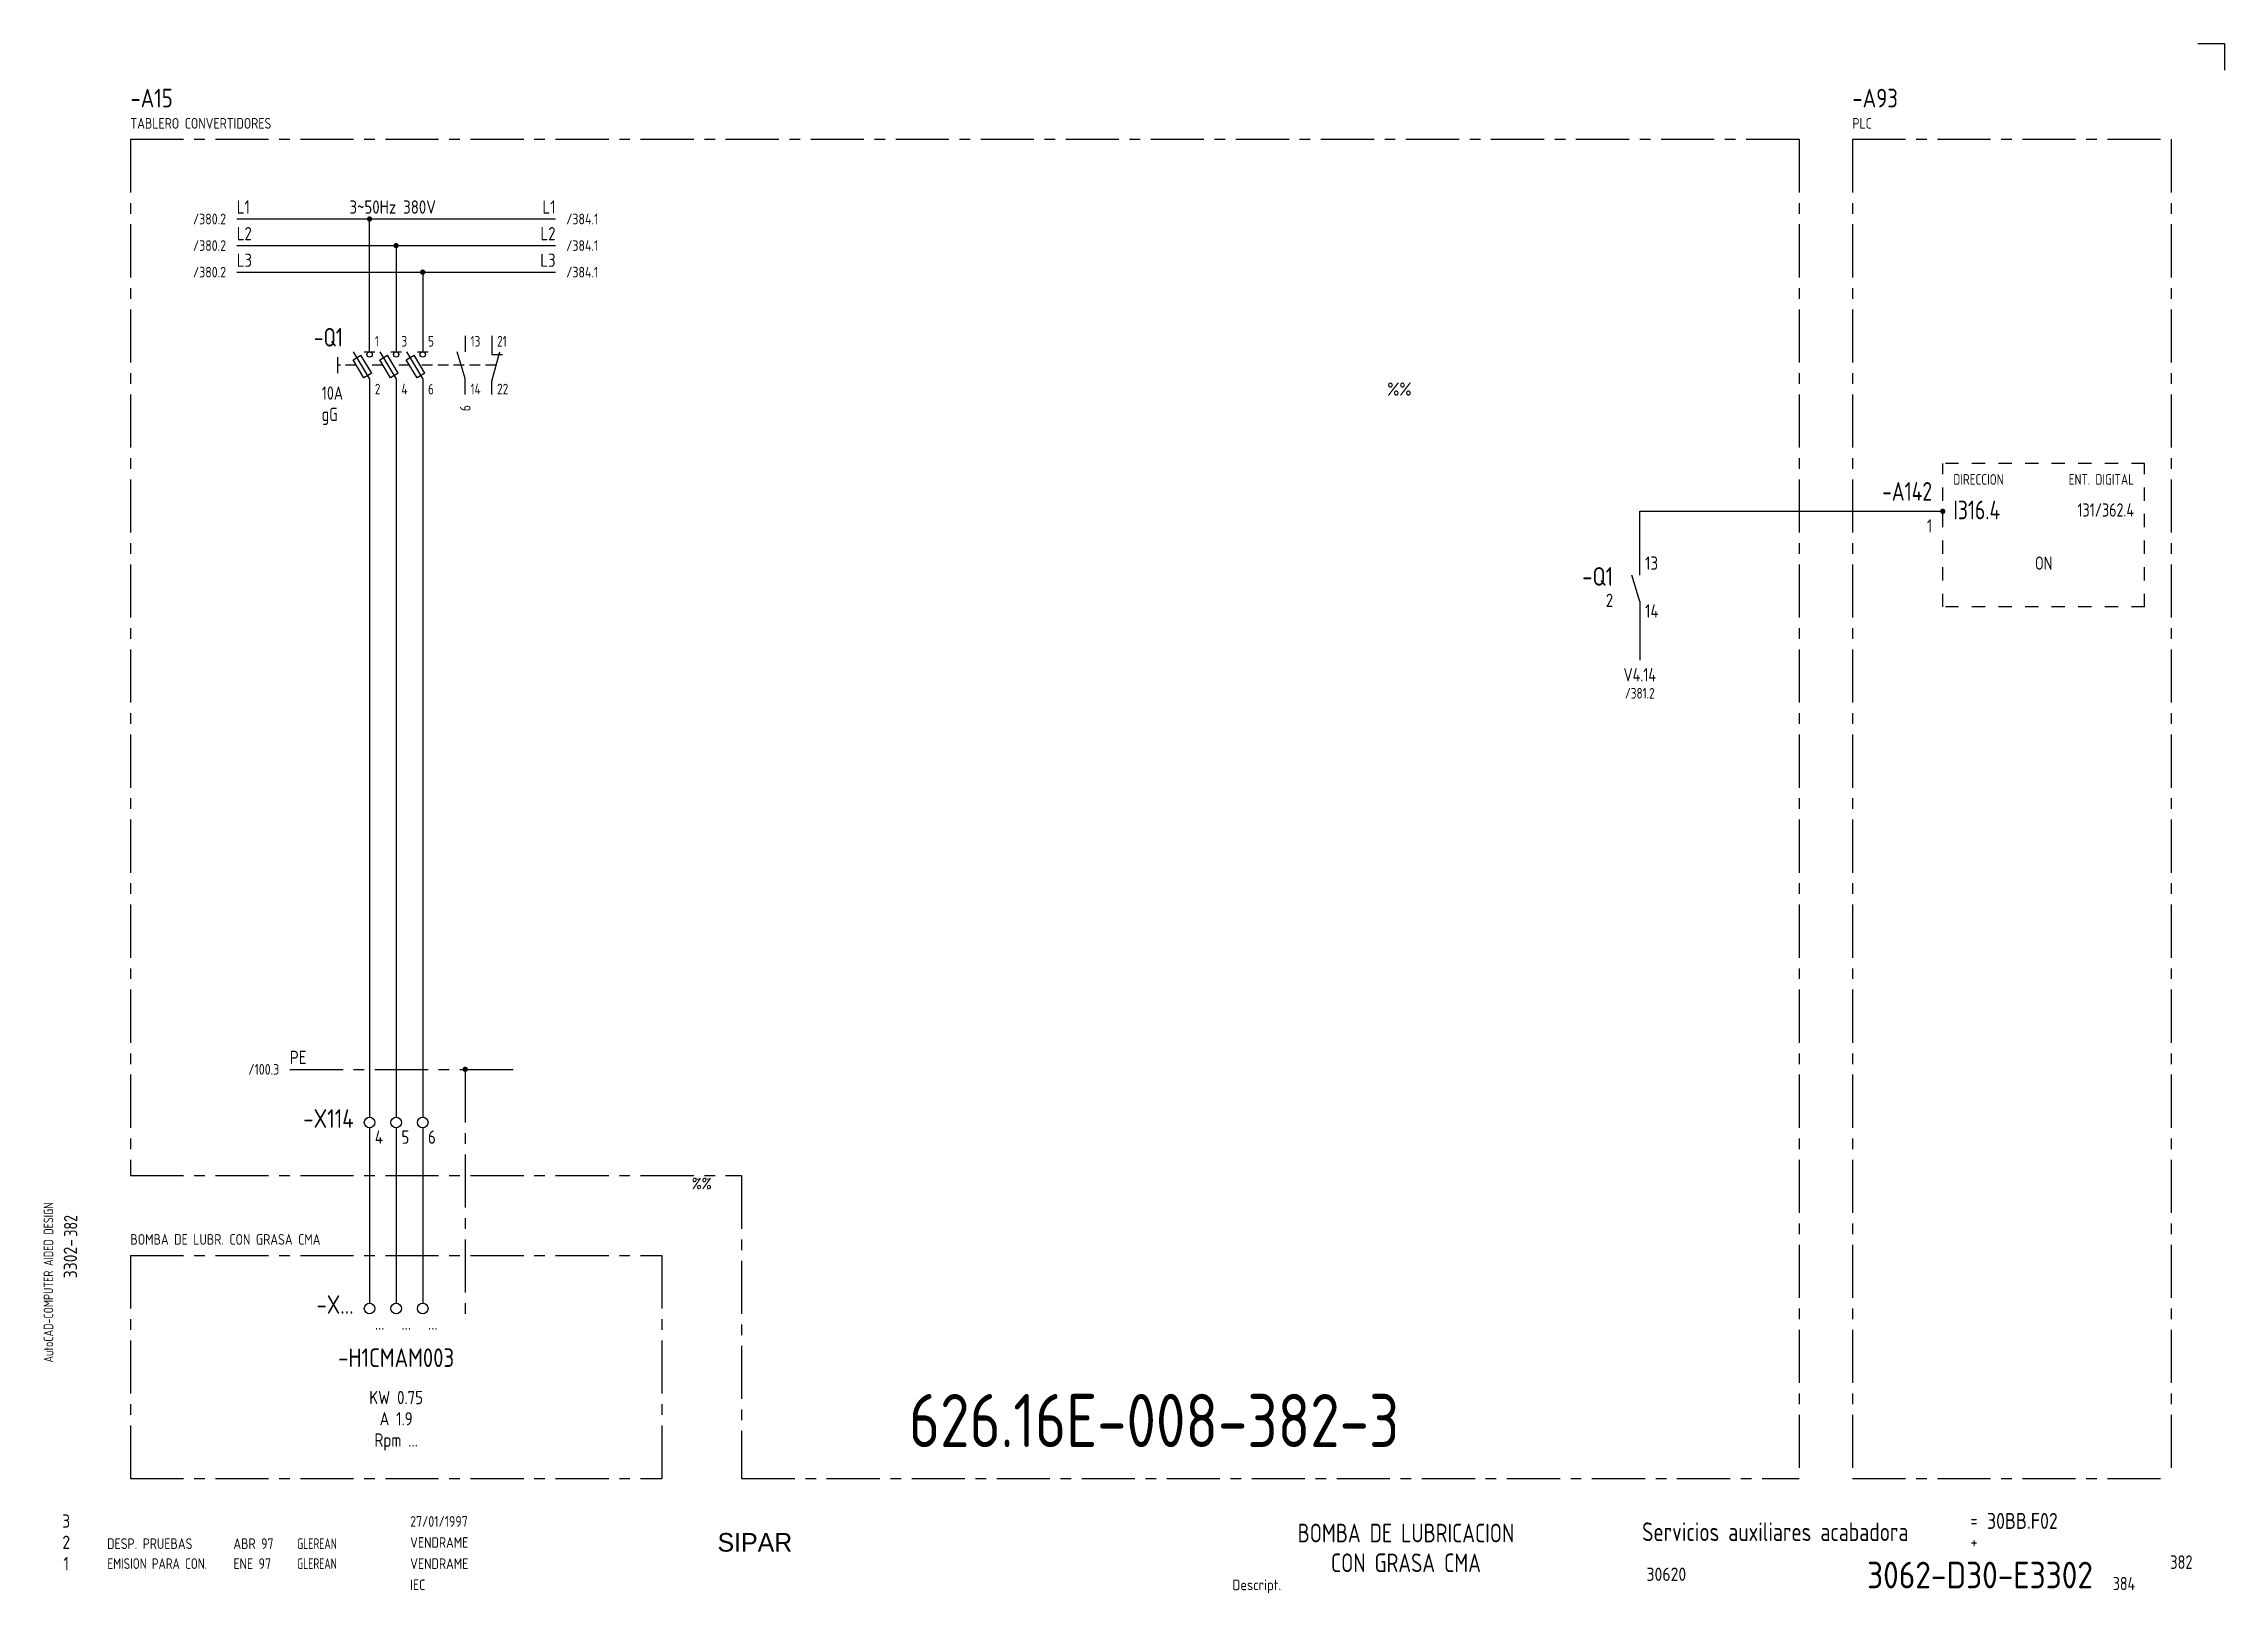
# Model space of a CAD drawing. Extents: x 10 to 420, y 5 to 297.
import ezdxf
from ezdxf.enums import TextEntityAlignment as Align

# ---------------------------------------------------------------- set-up
doc = ezdxf.new("R2010")
doc.units = 0
doc.header["$LTSCALE"] = 8
doc.header["$MEASUREMENT"] = 0
for name, pattern in [('CENTER', [2, 1.25, -0.25, 0.25, -0.25]), ('HIDDEN', [0.375, 0.25, -0.125]), ('HIDDEN1', [0.625, 0.3125, -0.3125])]:
    doc.linetypes.add(name, pattern=pattern)
doc.layers.get('0').update_dxf_attribs({"linetype": 'CONTINUOUS'})
doc.layers.add('CART', color=7, linetype='CONTINUOUS')
doc.styles.add('DIN', font='DIN', dxfattribs={"width": 0.85})
doc.styles.add('SIMPLEX', font='SIMPLEX', dxfattribs={"width": 0.9})
doc.styles.add('UNIV', font='UNIV')

# ---------------------------------------------------------------- blocks, each defined once
blk = doc.blocks.new('WB-FG100')
at = {"layer": 'CART', "color": 1}
for p, q in [((415, 297), (420, 297)), ((420, 297), (420, 292))]:
    blk.add_line(p, q, dxfattribs=at)
at = {"layer": 'CART', "color": 1, "style": 'DIN', "width": 0.8}
blk.add_text('AutoCAD-COMPUTER AIDED DESIGN', height=1.8, rotation=90, dxfattribs=at).set_placement((11.47, 48.84))
at = {"layer": 'CART', "color": 3, "style": 'DIN', "width": 0.8}
for s, p in [('=', (372.24, 17.91)), ('+', (372.24, 13.87))]:
    blk.add_text(s, height=2.5, dxfattribs=at).set_placement(p)
at = {"layer": 'CART', "color": 7, "style": 'DIN', "width": 0.9}
blk.add_attdef('FILE', text='', height=2.5, rotation=90, dxfattribs=at).set_placement((15.95, 68.38), align=Align.CENTER)
for tag, p in [('MOD-3', (13.92, 19)), ('MOD-2', (13.92, 15)), ('MOD-1', (13.92, 11)), ('NR.COMMESSA', (315, 9))]:
    blk.add_attdef(tag, text='', height=2.5, dxfattribs=at).set_placement(p, align=Align.MIDDLE)
at = {"layer": 'CART', "color": 7, "style": 'DIN'}
for tag, width, p in [('REV-3', 0.9, (21.66, 19)), ('DATA-3', 0.9, (45.37, 19)), ('NOME-3', 0.9, (57.37, 19)), ('REV-2', 0.9, (21.66, 15)), ('DATA-2', 0.9, (45.37, 15)), ('NOME-2', 0.9, (57.37, 15)), ('REV-1', 0.9, (21.66, 11)), ('DATA-1', 0.9, (45.37, 11)), ('NOME-1', 0.7, (57.37, 11))]:
    blk.add_attdef(tag, text='', height=2, dxfattribs=dict(at, width=width)).set_placement(p, align=Align.MIDDLE_LEFT)
at = {"layer": 'CART', "color": 7, "style": 'DIN', "width": 0.9}
for tag, p, height in [('DATA', (78.64, 17.94), 2), ('ESECUTORE', (78.64, 13.97), 2), ('CONTROLLORE', (78.64, 9.99), 2), ('SEGUE', (398.93, 5.65), 2.8), ('NORMA', (78.64, 6.01), 2)]:
    blk.add_attdef(tag, p, '', height=height, dxfattribs=at)
at = {"layer": 'CART', "color": 2, "style": 'DIN', "width": 0.9}
for tag, p in [('TITOLO-1/3', (266.5, 18.23)), ('TITOLO-1/2', (266.5, 15.73)), ('TITOLO-2/3', (266.5, 13.18)), ('TITOLO-2/2', (266.5, 10.68)), ('TITOLO-3/3', (266.5, 8.13))]:
    blk.add_attdef(tag, text='', height=3.5, dxfattribs=at).set_placement(p, align=Align.MIDDLE)
at = {"layer": 'CART', "color": 3, "style": 'DIN', "width": 0.9}
blk.add_attdef('ASSIEME', text='', height=3.5, dxfattribs=at).set_placement((334, 17), align=Align.MIDDLE)
at = {"layer": 'CART', "color": 3, "style": 'DIN', "width": 0.85}
for tag, p in [('=', (375.33, 16.63)), ('+', (375.33, 12.76))]:
    blk.add_attdef(tag, text='', height=3, dxfattribs=at).set_placement(p, align=Align.BOTTOM_LEFT)
at = {"layer": 'CART', "color": 3, "style": 'DIN', "width": 0.9}
blk.add_attdef('FOGLIO', text='', height=2.8, dxfattribs=at).set_placement((414.2, 9.56), align=Align.RIGHT)
at = {"layer": 'CART', "color": 2, "style": 'DIN', "width": 0.9}
blk.add_attdef('DISEGNO', text='', height=5, dxfattribs=at).set_placement((395.27, 6.35), align=Align.RIGHT)
at = {"layer": 'CART', "color": 1, "style": 'DIN', "width": 0.9}
blk.add_attdef('TIPOLOGIA', (233.37, 6), '', height=2, dxfattribs=at)
blk = doc.blocks.new('B5-3')
at = {"linetype": 'Continuous', "const_width": 0.5}
blk.add_lwpolyline([(-0.25, 0, 1), (0.25, 0, 1)], format="xyb", close=True, dxfattribs=at)

msp = doc.modelspace()

# ---------------------------------------------------------------- linework, layer by layer
at = {"color": 3, "linetype": 'CENTER'}
for p, q in [((26, 279), (340, 279)), ((26, 279), (26, 84)), ((340, 279), (340, 27)), ((350, 279), (350, 27)), ((350, 279), (410, 279)), ((410, 279), (410, 27)), ((26, 84), (141, 84)), ((141, 84), (141, 27)), ((26, 69), (126, 69)), ((26, 69), (26, 27)), ((126, 69), (126, 27)), ((26, 27), (126, 27)), ((141, 27), (340, 27)), ((350, 27), (410, 27))]:
    msp.add_line(p, q, dxfattribs=at)
for p, q in [((46, 264), (106, 264)), ((71, 239), (71, 264)), ((46, 259), (106, 259)), ((76, 259), (76, 239)), ((46, 254), (106, 254)), ((81, 254), (81, 239)), ((65, 235), (65, 238)), ((67.9, 237.5), (69.37, 238.38)), ((71, 234), (68, 239)), ((71.4, 235), (69.37, 238.38)), ((70, 239), (72, 239)), ((72.9, 237.5), (74.37, 238.38)), ((76, 234), (73, 239)), ((76.4, 235), (74.37, 238.38)), ((75, 239), (77, 239)), ((77.9, 237.5), (79.37, 238.38)), ((81, 234), (78, 239)), ((81.4, 235), (79.37, 238.38)), ((80, 239), (82, 239)), ((89, 234), (87.5, 239)), ((89, 242), (89, 239)), ((94, 242), (94, 238.5)), ((94, 233.5), (95.5, 239)), ((94, 238.5), (96, 238.5)), ((69.93, 234.12), (67.9, 237.5)), ((71.4, 235), (69.93, 234.12)), ((71, 234), (71, 95)), ((74.93, 234.12), (72.9, 237.5)), ((76.4, 235), (74.93, 234.12)), ((76, 234), (76, 95)), ((79.93, 234.12), (77.9, 237.5)), ((81.4, 235), (79.93, 234.12)), ((81, 234), (81, 95)), ((89, 231), (89, 234)), ((94, 231), (94, 233.5)), ((310, 192), (308.5, 197))]:
    msp.add_line(p, q)
at = {"linetype": 'HIDDEN'}
for p, q in [((68.5, 236.5), (65, 236.5)), ((73.5, 236.5), (70.5, 236.5)), ((78.5, 236.5), (75.5, 236.5)), ((94.82, 236.5), (80.5, 236.5))]:
    msp.add_line(p, q, dxfattribs=at)
at = {"linetype": 'HIDDEN1'}
for p, q in [((367, 191), (367, 218)), ((405, 218), (367, 218)), ((405, 191), (405, 218)), ((405, 191), (367, 191))]:
    msp.add_line(p, q, dxfattribs=at)
at = {"color": 7}
for p, q in [((310, 209), (367, 209)), ((310, 197), (310, 209)), ((310, 192), (310, 181)), ((71, 93), (71, 60)), ((76, 93), (76, 60)), ((81, 93), (81, 60))]:
    msp.add_line(p, q, dxfattribs=at)
at = {"color": 7, "linetype": 'CENTER'}
msp.add_line((56, 104), (99, 104), dxfattribs=at)
at = {"linetype": 'CENTER'}
msp.add_line((89, 104), (89, 58), dxfattribs=at)
at = {"const_width": 0.5}
for points in [[(70.75, 264, 1), (71.25, 264, 1)], [(75.75, 259, 1), (76.25, 259, 1)], [(80.75, 254, 1), (81.25, 254, 1)]]:
    msp.add_lwpolyline(points, format="xyb", close=True, dxfattribs=at)
at = {"color": 7, "const_width": 0.5}
msp.add_lwpolyline([(88.75, 104, 1), (89.25, 104, 1)], format="xyb", close=True, dxfattribs=at)
for centre, radius in [((71, 238.5), 0.5), ((76, 238.5), 0.5), ((81, 238.5), 0.5), ((71, 94), 1), ((76, 94), 1), ((81, 94), 1), ((71, 59), 1), ((76, 59), 1), ((81, 59), 1)]:
    msp.add_circle(centre, radius)

# ---------------------------------------------------------------- block references
msp.add_blockref('B5-3', (367, 209))
at = {"layer": 'CART'}
ref = msp.add_blockref('WB-FG100', (0, 0), dxfattribs=at)
ref.add_attrib('TIPOLOGIA', 'Descript.', (233.37, 6), dxfattribs={"color": 1, "height": 2, "style": 'DIN', "width": 0.9})
ref.add_attrib('ASSIEME', 'Servicios auxiliares acabadora', dxfattribs={"color": 3, "height": 3.5, "style": 'DIN', "width": 0.8}).set_placement((335.5, 17), align=Align.MIDDLE)
ref.add_attrib('=', '30BB.F02', dxfattribs={"color": 3, "height": 3, "style": 'DIN', "width": 0.85}).set_placement((375.33, 16.63), align=Align.BOTTOM_LEFT)
ref.add_attrib('NR.COMMESSA', '30620', dxfattribs={"color": 7, "height": 2.5, "style": 'DIN', "width": 0.9}).set_placement((315, 9), align=Align.MIDDLE)
ref.add_attrib('DISEGNO', '3062-D30-E3302', dxfattribs={"color": 2, "height": 5, "style": 'DIN', "width": 0.9}).set_placement((395.27, 6.35), align=Align.RIGHT)
ref.add_attrib('DATA', '27/01/1997', (78.64, 17.94), dxfattribs={"color": 7, "height": 2, "style": 'DIN', "width": 0.85})
ref.add_attrib('ESECUTORE', 'VENDRAME', (78.64, 13.97), dxfattribs={"color": 7, "height": 2, "style": 'DIN', "width": 0.85})
ref.add_attrib('CONTROLLORE', 'VENDRAME', (78.64, 9.99), dxfattribs={"color": 7, "height": 2, "style": 'DIN', "width": 0.85})
ref.add_attrib('NORMA', 'IEC', (78.64, 6.01), dxfattribs={"color": 7, "height": 2, "style": 'DIN', "width": 0.85})
ref.add_attrib('MOD-1', '1', dxfattribs={"color": 7, "height": 2.5, "style": 'DIN', "width": 0.9}).set_placement((13.92, 11), align=Align.MIDDLE)
ref.add_attrib('REV-1', 'EMISION PARA CON.', dxfattribs={"color": 7, "height": 2, "style": 'DIN', "width": 0.8}).set_placement((21.66, 11), align=Align.MIDDLE_LEFT)
ref.add_attrib('DATA-1', 'ENE 97', dxfattribs={"color": 7, "height": 2, "style": 'DIN', "width": 0.85}).set_placement((45.37, 11), align=Align.MIDDLE_LEFT)
ref.add_attrib('NOME-1', 'GLEREAN', dxfattribs={"color": 7, "height": 2, "style": 'DIN', "width": 0.7}).set_placement((57.37, 11), align=Align.MIDDLE_LEFT)
ref.add_attrib('MOD-2', '2', dxfattribs={"color": 7, "height": 2.5, "style": 'DIN', "width": 0.9}).set_placement((13.92, 15), align=Align.MIDDLE)
ref.add_attrib('MOD-3', '3', dxfattribs={"color": 7, "height": 2.5, "style": 'DIN', "width": 0.9}).set_placement((13.92, 19), align=Align.MIDDLE)
ref.add_attrib('FILE', '3302-', dxfattribs={"color": 7, "height": 2.5, "rotation": 90, "style": 'DIN', "width": 0.9}).set_placement((15.95, 68.38), align=Align.CENTER)

# ---------------------------------------------------------------- texts
at = {"color": 3, "style": 'DIN'}
for s, width, p in [('-A15', 0.85, (26, 285)), ('-A93', 0.85, (350, 285)), ('I316.4', 0.8, (369, 207.5))]:
    msp.add_text(s, height=3.5, dxfattribs=dict(at, width=width)).set_placement(p)
at = {"style": 'DIN'}
for s, height, width, p in [('TABLERO CONVERTIDORES', 2, 0.85, (26, 281)), ('PLC', 2, 0.85, (350, 281)), ('L1', 2.5, 0.85, (46, 265)), ('L2', 2.5, 0.85, (46, 260)), ('L3', 2.5, 0.85, (46, 255)), ('1', 2, 0.8, (72, 240)), ('3', 2, 0.8, (77, 240)), ('5', 2, 0.8, (82, 240)), ('13', 2, 0.8, (90, 240)), ('21', 2, 0.8, (95, 240)), ('2', 2, 0.8, (72, 231)), ('4', 2, 0.8, (77, 231)), ('6', 2, 0.8, (82, 231)), ('14', 2, 0.8, (90, 231)), ('22', 2, 0.8, (95, 231)), ('%%', 2.5, 0.85, (262.5, 230.75)), ('PE', 2.5, 0.85, (56, 105)), ('4', 2.5, 0.85, (72, 90)), ('5', 2.5, 0.85, (77, 90)), ('6', 2.5, 0.85, (82, 90)), ('BOMBA DE LUBR. CON GRASA CMA', 2, 0.85, (26, 71)), ('...', 2.5, 0.85, (72, 55)), ('...', 2.5, 0.85, (77, 55)), ('...', 2.5, 0.85, (82, 55)), ('384', 2.5, 0.8, (399, 6))]:
    msp.add_text(s, height=height, dxfattribs=dict(at, width=width)).set_placement(p)
for s, height, width, p in [('3~50Hz 380V ', 2.5, 0.85, (76, 265)), ('ON', 2.5, 0.8, (386, 198)), ('V4.14', 2.5, 0.8, (310, 177)), ('/381.2', 2, 0.8, (310, 173.76)), ('KW 0.75', 2.5, 0.85, (76, 41)), ('A 1.9', 2.5, 0.85, (76, 37)), ('Rpm ...', 2.5, 0.85, (76, 33))]:
    msp.add_text(s, height=height, dxfattribs=dict(at, width=width)).set_placement(p, align=Align.CENTER)
for s, height, width, p in [('L1', 2.5, 0.85, (106, 265)), ('/380.2', 2, 0.85, (44, 263)), ('/380.2', 2, 0.85, (44, 258)), ('L2', 2.5, 0.85, (106, 260)), ('/380.2', 2, 0.85, (44, 253)), ('L3', 2.5, 0.85, (106, 255)), ('10A', 2.5, 0.8, (66, 230)), ('gG', 2.5, 0.8, (65, 226)), ('131/362.4', 2.5, 0.8, (403, 208)), ('1', 2.5, 0.8, (365, 205)), ('2', 2.5, 0.85, (305, 191)), ('/100.3', 2, 0.85, (54, 103))]:
    msp.add_text(s, height=height, dxfattribs=dict(at, width=width)).set_placement(p, align=Align.RIGHT)
at = {"color": 7, "style": 'DIN', "width": 0.85}
for s, height, p in [('/384.1', 2, (108, 263)), ('/384.1', 2, (108, 258)), ('/384.1', 2, (108, 253)), ('13', 2.5, (311, 198)), ('14', 2.5, (311, 189))]:
    msp.add_text(s, height=height, dxfattribs=at).set_placement(p)
at = {"color": 3, "style": 'DIN'}
for s, height, width, p in [('-Q1', 3.5, 0.8, (66, 240)), ('-A142', 3.5, 0.8, (365, 211)), ('-Q1', 3.5, 0.85, (305, 195)), ('-X114', 3.5, 0.85, (68, 93)), ('-X...', 3.5, 0.85, (68, 58)), ('382', 2.56, 0.8, (414, 10))]:
    msp.add_text(s, height=height, dxfattribs=dict(at, width=width)).set_placement(p, align=Align.RIGHT)
at = {"color": 7, "style": 'DIN', "width": 0.85}
msp.add_text('6', height=2, rotation=90, dxfattribs=at).set_placement((90, 229), align=Align.RIGHT)
at = {"color": 1, "style": 'DIN', "width": 0.8}
msp.add_text('DIRECCION', height=2, dxfattribs=at).set_placement((369, 214))
msp.add_text('ENT. DIGITAL', height=2, dxfattribs=at).set_placement((403, 214), align=Align.RIGHT)
at = {"color": 7, "linetype": 'Continuous', "style": 'SIMPLEX', "width": 0.9}
msp.add_text('%%', height=2, dxfattribs=at).set_placement((133.5, 82.5), align=Align.MIDDLE)
at = {"style": 'DIN', "width": 0.8}
msp.add_text('382', height=2.5, rotation=90, dxfattribs=at).set_placement((16, 72.5))
at = {"color": 3, "style": 'DIN'}
for s, width, p in [('-H1CMAM003', 0.85, (76, 48)), ('BOMBA DE LUBRICACION', 0.8, (266, 15)), ('CON GRASA CMA', 0.8, (266, 9.4))]:
    msp.add_text(s, height=3.5, dxfattribs=dict(at, width=width)).set_placement(p, align=Align.CENTER)
at = {"linetype": 'Continuous', "style": 'DIN'}
for s, width, p in [('DESP. PRUEBAS', 0.85, (21.62, 13.75)), ('ABR 97', 0.85, (45.38, 13.75)), ('GLEREAN', 0.7, (57.38, 13.75))]:
    msp.add_text(s, height=2, dxfattribs=dict(at, width=width)).set_placement(p)
at = {"color": 2, "insert": (172.47, 42.92), "char_height": 10, "width": 111.0411, "attachment_point": 1, "style": 'DIN'}
msp.add_mtext('626.16E-008-382-3', dxfattribs=at)
at = {"layer": 'CART', "color": 2, "linetype": 'Continuous', "style": 'UNIV'}
msp.add_text('SIPAR', height=3.5, dxfattribs=at).set_placement((143.5, 13.25), align=Align.CENTER)

doc.saveas('drawing.dxf')
